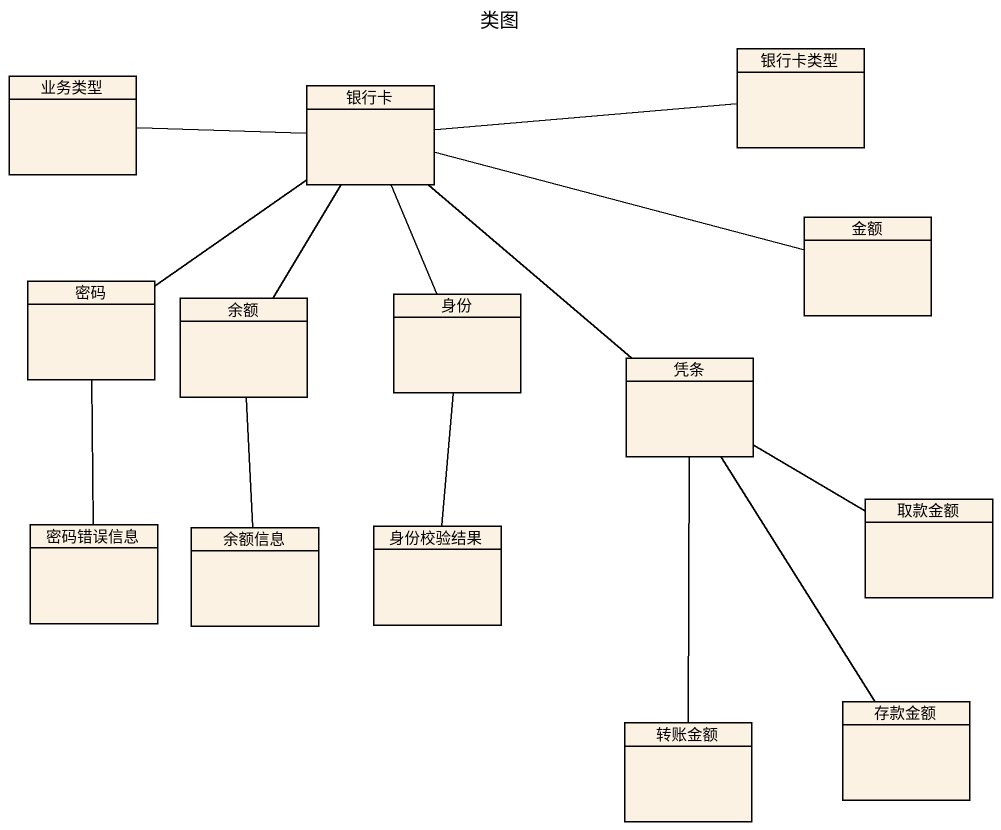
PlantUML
@startuml
title 类图
hide circle
hide empty members
class 银行卡类型
class 业务类型
class 银行卡
class 金额
class 密码
class 余额
class 身份
class 凭条
class 取款金额
class 密码错误信息
class 余额信息
class 身份校验结果
class 转账金额
class 存款金额
业务类型 -right- 银行卡
银行卡 -right- 银行卡类型
银行卡 -right- 金额
银行卡 -- 密码
银行卡 -- 余额
银行卡 -- 身份
银行卡 -- 凭条
密码 -- 密码错误信息
余额 -- 余额信息
身份 -- 身份校验结果
凭条 -right- 取款金额
凭条 -- 转账金额
凭条 -- 存款金额
@enduml
